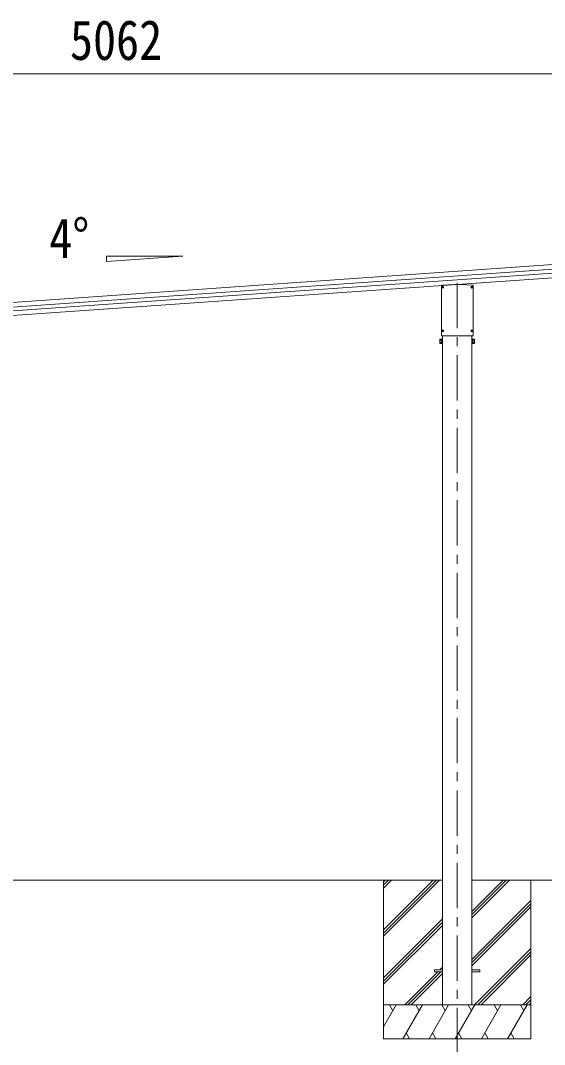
# Model space of a CAD drawing. Units: millimetres at full size; details may follow other scales. Extents: x -11243 to 11243, y -7760 to 7760.
# Drawn here: x 4919 to 7231, y -5141 to -622 of the extents above; entities that cross this region are included whole.
import ezdxf
from ezdxf.enums import TextEntityAlignment as Align

# ---------------------------------------------------------------- set-up
doc = ezdxf.new("R2010")
doc.units = ezdxf.units.MM
doc.header["$LTSCALE"] = 40
for name, pattern in [('CHAIN1', [8, 5, -1, 1, -1]), ('DASHED1', [1.8, 1.2, -0.6]), ('USER1', [13, 10, -1, 1, -1]), ('USER2', [15, 10, -1, 1, -1, 1, -1])]:
    doc.linetypes.add(name, pattern=pattern)
for name, color, linetype, lineweight in [('0-0_0', 7, 'Continuous', 9), ('0-1_本体', 5, 'CHAIN1', 9), ('0-3_ELV2', 4, 'Continuous', 9), ('0-6_OTH_LINE', 6, 'Continuous', 9), ('0-7_SHAPE', 4, 'Continuous', 9)]:
    doc.layers.add(name, color=color, linetype=linetype, lineweight=lineweight)
doc.styles.add('ＭＳ ゴシック', font='')
doc.styles.get('ＭＳ ゴシック').set_extended_font_data('MS Gothic')

msp = doc.modelspace()

# ---------------------------------------------------------------- linework, layer by layer
at = {"layer": '0-0_0'}
for p, q in [((6780.9, -4415.51), (4010.98, -4415.51)), ((6520.9, -4415.51), (6520.9, -5115.5)), ((6520.9, -4634.48), (6739.88, -4415.51)), ((6520.9, -4648.62), (6754.02, -4415.51)), ((6520.9, -4662.77), (6768.17, -4415.51)), ((6520.9, -4450.64), (6556.03, -4415.51)), ((6520.9, -4436.49), (6541.89, -4415.51)), ((6520.9, -4422.35), (6527.75, -4415.51)), ((7903.38, -4415.51), (6910.9, -4415.51)), ((6910.9, -4581.14), (7076.53, -4415.51)), ((6910.9, -4566.99), (7062.39, -4415.51)), ((6910.9, -4552.85), (7048.25, -4415.51)), ((7170.9, -4415.51), (7170.9, -5115.5)), ((6910.9, -4764.98), (7170.9, -4504.98)), ((6910.9, -4779.12), (7170.9, -4519.13)), ((6910.9, -4793.27), (7170.9, -4533.27)), ((6520.9, -4846.61), (6780.9, -4586.62)), ((6520.9, -4860.76), (6780.9, -4600.76)), ((6520.9, -4874.9), (6780.9, -4614.9)), ((6922.51, -4965.51), (7170.9, -4717.12)), ((6936.65, -4965.51), (7170.9, -4731.26)), ((6950.8, -4965.51), (7170.9, -4745.4)), ((6614.14, -4965.51), (6759.64, -4820.01)), ((6628.29, -4965.51), (6773.79, -4820.01)), ((6642.43, -4965.51), (6780.9, -4827.03)), ((6768.64, -4811.01), (6780.9, -4798.75)), ((6520.9, -5062.76), (6577.05, -4965.5)), ((7170.9, -4965.51), (6520.9, -4965.51)), ((6562.05, -4991.49), (6547.05, -4965.5)), ((6605.92, -5115.5), (6692.52, -4965.5)), ((6677.52, -4991.49), (6662.52, -4965.51)), ((6721.39, -5115.5), (6807.99, -4965.51)), ((6792.99, -4991.49), (6777.99, -4965.5)), ((6836.86, -5115.5), (6923.46, -4965.51)), ((6908.46, -4991.49), (6893.46, -4965.5)), ((6952.33, -5115.5), (7038.93, -4965.51)), ((7023.93, -4991.49), (7008.93, -4965.5)), ((7067.8, -5115.5), (7154.4, -4965.51)), ((7124.4, -4965.51), (7139.4, -4991.49)), ((7134.64, -4965.51), (7170.9, -4929.25)), ((7148.79, -4965.51), (7170.9, -4943.39)), ((7162.93, -4965.51), (7170.9, -4957.53)), ((6620.92, -5089.53), (6635.92, -5115.5)), ((6736.39, -5089.52), (6751.39, -5115.5)), ((6851.86, -5089.52), (6866.86, -5115.5)), ((6967.33, -5089.53), (6982.33, -5115.5)), ((7082.8, -5089.53), (7097.8, -5115.5)), ((6520.9, -5115.5), (7170.9, -5115.5))]:
    msp.add_line(p, q, dxfattribs=at)
at = {"layer": '0-0_0', "linetype": 'USER1'}
msp.add_line((6780.94, -4965.51), (6910.94, -4965.51), dxfattribs=at)
at = {"layer": '0-0_0', "linetype": 'DASHED1'}
msp.add_line((6795.9, -4965.51), (6895.9, -4965.51), dxfattribs=at)
at = {"layer": '0-1_本体'}
msp.add_line((6845.94, -1779.13), (6845.94, -5208.89), dxfattribs=at)
at = {"layer": '0-3_ELV2'}
for p, q in [((2920.93, -2002.97), (7783.5, -1662.97)), ((2922.35, -2023.28), (7784.92, -1683.28)), ((7786.12, -1700.49), (2923.56, -2040.51)), ((7787.54, -1720.8), (2924.98, -2060.82)), ((6775.76, -1791.76), (6775.76, -2012.4)), ((6779.7, -1797.92), (6780.81, -1797.9)), ((6779.7, -1798.92), (6780.81, -1798.94)), ((6780.81, -1797.9), (6781.32, -1797.8)), ((6780.81, -1798.94), (6781.32, -1799.04)), ((6781.42, -1797.28), (6781.32, -1797.8)), ((6781.42, -1799.56), (6781.32, -1799.04)), ((6781.44, -1796.18), (6781.42, -1797.28)), ((6781.44, -1800.67), (6781.42, -1799.56)), ((6782.44, -1796.18), (6782.46, -1797.28)), ((6782.44, -1800.67), (6782.46, -1799.56)), ((6782.46, -1797.28), (6782.56, -1797.8)), ((6782.46, -1799.56), (6782.56, -1799.04)), ((6783.08, -1797.9), (6782.56, -1797.8)), ((6783.08, -1798.94), (6782.56, -1799.04)), ((6784.19, -1797.92), (6783.08, -1797.9)), ((6784.19, -1798.92), (6783.08, -1798.94)), ((6830.39, -1786.54), (6830.42, -1787.54)), ((6861.5, -1786.54), (6861.46, -1787.54)), ((6914.73, -1790.26), (6861.5, -1786.54)), ((6907.7, -1797.92), (6908.81, -1797.9)), ((6907.7, -1798.92), (6908.81, -1798.94)), ((6908.81, -1797.9), (6909.32, -1797.8)), ((6908.81, -1798.94), (6909.32, -1799.04)), ((6909.42, -1797.28), (6909.32, -1797.8)), ((6909.42, -1799.56), (6909.32, -1799.04)), ((6909.44, -1796.18), (6909.42, -1797.28)), ((6909.44, -1800.67), (6909.42, -1799.56)), ((6910.44, -1796.18), (6910.46, -1797.28)), ((6910.44, -1800.67), (6910.46, -1799.56)), ((6910.46, -1797.28), (6910.56, -1797.8)), ((6910.46, -1799.56), (6910.56, -1799.04)), ((6911.08, -1797.9), (6910.56, -1797.8)), ((6911.08, -1798.94), (6910.56, -1799.04)), ((6912.19, -1797.92), (6911.08, -1797.9)), ((6912.19, -1798.92), (6911.08, -1798.94)), ((6916.12, -2012.4), (6916.12, -1791.76)), ((6769.44, -2029.22), (6770.2, -2027.91)), ((6769.44, -2046.22), (6769.44, -2029.22)), ((6776.44, -2027.91), (6770.2, -2027.91)), ((6776.44, -2032.81), (6770.2, -2032.81)), ((6776.44, -2027.91), (6776.44, -2047.54)), ((6778.94, -2028.4), (6776.44, -2028.4)), ((6777.26, -2013.9), (6914.63, -2013.9)), ((6780.94, -2027.1), (6778.94, -2027.1)), ((6779.7, -1990.42), (6780.81, -1990.4)), ((6779.7, -1991.42), (6780.81, -1991.44)), ((6780.81, -1990.4), (6781.32, -1990.3)), ((6780.81, -1991.44), (6781.32, -1991.54)), ((6780.94, -2013.9), (6780.94, -4965.51)), ((6781.42, -1989.78), (6781.32, -1990.3)), ((6781.42, -1992.06), (6781.32, -1991.54)), ((6781.44, -1988.68), (6781.42, -1989.78)), ((6781.44, -1993.17), (6781.42, -1992.06)), ((6782.44, -1988.68), (6782.46, -1989.78)), ((6782.44, -1993.17), (6782.46, -1992.06)), ((6782.46, -1989.78), (6782.56, -1990.3)), ((6782.46, -1992.06), (6782.56, -1991.54)), ((6783.08, -1990.4), (6782.56, -1990.3)), ((6783.08, -1991.44), (6782.56, -1991.54)), ((6784.19, -1990.42), (6783.08, -1990.4)), ((6784.19, -1991.42), (6783.08, -1991.44)), ((6907.7, -1990.48), (6908.81, -1990.46)), ((6907.7, -1991.48), (6908.81, -1991.5)), ((6908.81, -1990.46), (6909.32, -1990.36)), ((6908.81, -1991.5), (6909.32, -1991.6)), ((6909.42, -1989.84), (6909.32, -1990.36)), ((6909.42, -1992.12), (6909.32, -1991.6)), ((6909.44, -1988.73), (6909.42, -1989.84)), ((6909.44, -1993.22), (6909.42, -1992.12)), ((6910.44, -1988.73), (6910.46, -1989.84)), ((6910.44, -1993.22), (6910.46, -1992.12)), ((6910.46, -1989.84), (6910.56, -1990.36)), ((6910.46, -1992.12), (6910.56, -1991.6)), ((6911.08, -1990.46), (6910.56, -1990.36)), ((6911.08, -1991.5), (6910.56, -1991.6)), ((6910.94, -2013.9), (6910.94, -4965.51)), ((6910.94, -2027.1), (6912.94, -2027.1)), ((6912.19, -1990.48), (6911.08, -1990.46)), ((6912.19, -1991.48), (6911.08, -1991.5)), ((6912.94, -2028.4), (6915.44, -2028.4)), ((6915.44, -2027.91), (6915.44, -2047.54)), ((6915.44, -2027.91), (6921.68, -2027.91)), ((6915.44, -2032.81), (6921.68, -2032.81)), ((6922.44, -2029.22), (6921.68, -2027.91)), ((6922.44, -2046.22), (6922.44, -2029.22)), ((6769.44, -2046.22), (6770.2, -2047.54)), ((6776.44, -2042.63), (6770.2, -2042.63)), ((6776.44, -2047.54), (6770.2, -2047.54)), ((6776.44, -2046.8), (6778.94, -2046.8)), ((6915.44, -2046.8), (6912.94, -2046.8)), ((6915.44, -2042.63), (6921.68, -2042.63)), ((6915.44, -2047.54), (6921.68, -2047.54)), ((6922.44, -2046.22), (6921.68, -2047.54)), ((6745.9, -4811.01), (6780.9, -4811.01)), ((6945.9, -4811.01), (6910.9, -4811.01))]:
    msp.add_line(p, q, dxfattribs=at)
at = {"layer": '0-3_ELV2', "linetype": 'USER2'}
for p, q in [((6777.54, -1798.42), (6786.34, -1798.42)), ((6781.94, -1802.82), (6781.94, -1794.02)), ((6905.54, -1798.42), (6914.34, -1798.42)), ((6909.94, -1802.82), (6909.94, -1794.02)), ((6781.94, -1995.32), (6781.94, -1986.52)), ((6909.94, -1995.38), (6909.94, -1986.58)), ((6777.54, -1990.92), (6786.34, -1990.92)), ((6905.54, -1990.98), (6914.34, -1990.98))]:
    msp.add_line(p, q, dxfattribs=at)
at = {"layer": '0-3_ELV2'}
for points in [[(6861.5, -1786.54), (6830.39, -1786.54), (6777.16, -1790.26)], [(6778.94, -2027.1), (6778.94, -2048.1), (6780.94, -2048.1)], [(6912.94, -2027.1), (6912.94, -2048.1), (6910.94, -2048.1)], [(6745.9, -4811.01), (6745.9, -4820.01), (6780.9, -4820.01)], [(6945.9, -4811.01), (6945.9, -4820.01), (6910.9, -4820.01)]]:
    msp.add_lwpolyline(points, dxfattribs=at)
for centre in [(6781.94, -1798.42), (6909.94, -1798.42), (6781.94, -1990.92), (6909.94, -1990.98)]:
    msp.add_circle(centre, 4, dxfattribs=at)
for centre, radius, start, end in [((6781.94, -1798.42), 2.3, 167.44414, 192.55586), ((6781.94, -1798.42), 2.3, 77.44414, 102.55586), ((6781.94, -1798.42), 2.3, 257.44414, 282.55586), ((6781.94, -1798.42), 2.3, 347.44414, 12.55586), ((6909.94, -1798.42), 2.3, 167.44414, 192.55586), ((6909.94, -1798.42), 2.3, 77.44414, 102.55586), ((6909.94, -1798.42), 2.3, 257.44414, 282.55586), ((6909.94, -1798.42), 2.3, 347.44414, 12.55586), ((6773.79, -2030.36), 4.34, 145.61575, 214.38425), ((6785.68, -2037.72), 16.24, 162.41205, 197.58795), ((6781.94, -1990.92), 2.3, 167.44414, 192.55586), ((6781.94, -1990.92), 2.3, 77.44414, 102.55586), ((6781.94, -1990.92), 2.3, 257.44414, 282.55586), ((6781.94, -1990.92), 2.3, 347.44414, 12.55586), ((6909.94, -1990.98), 2.3, 167.44414, 192.55586), ((6909.94, -1990.98), 2.3, 77.44414, 102.55586), ((6909.94, -1990.98), 2.3, 257.44414, 282.55586), ((6909.94, -1990.98), 2.3, 347.44414, 12.55586), ((6906.2, -2037.72), 16.24, 342.41205, 17.58795), ((6918.1, -2030.36), 4.34, 325.61575, 34.38425), ((6773.79, -2045.08), 4.34, 145.61575, 214.38425), ((6918.1, -2045.08), 4.34, 325.61575, 34.38425)]:
    msp.add_arc(centre, radius, start, end, dxfattribs=at)
for centre, major_axis, ratio, start_param, end_param in [((6777.26, -1791.76), (1.02, 1.1), 0.998844, 0.8220427, 2.31955), ((6914.62, -1791.76), (-1.02, 1.1), 0.998844, 3.9636353, 5.4611426), ((6777.26, -2012.4), (1.06, -1.06), 0.998765, 3.9288543, 5.4959237), ((6914.62, -2012.4), (1.06, 1.06), 0.998765, 3.9288543, 5.4959237)]:
    msp.add_ellipse(centre, major_axis=major_axis, ratio=ratio, start_param=start_param, end_param=end_param, dxfattribs=at)
at = {"layer": '0-6_OTH_LINE'}
msp.add_line((7868.07, -856.81), (2806.23, -856.81), dxfattribs=at)
at = {"layer": '0-7_SHAPE'}
for p, q in [((5299.02, -1661.96), (5635.02, -1661.96)), ((5299.02, -1685.45), (5299.02, -1661.96)), ((5635.02, -1661.96), (5299.02, -1685.45))]:
    msp.add_line(p, q, dxfattribs=at)

# ---------------------------------------------------------------- texts
at = {"layer": '0-6_OTH_LINE', "color": 7, "style": 'ＭＳ ゴシック', "width": 0.85}
msp.add_text('5062', height=176, dxfattribs=at).set_placement((5137.15, -848.81), align=Align.BOTTOM_LEFT)
at = {"layer": '0-7_SHAPE', "color": 7, "style": 'ＭＳ ゴシック', "width": 0.85}
msp.add_text('4°', height=176, dxfattribs=at).set_placement((5045.57, -1723.17), align=Align.BOTTOM_LEFT)

doc.saveas('drawing.dxf')
